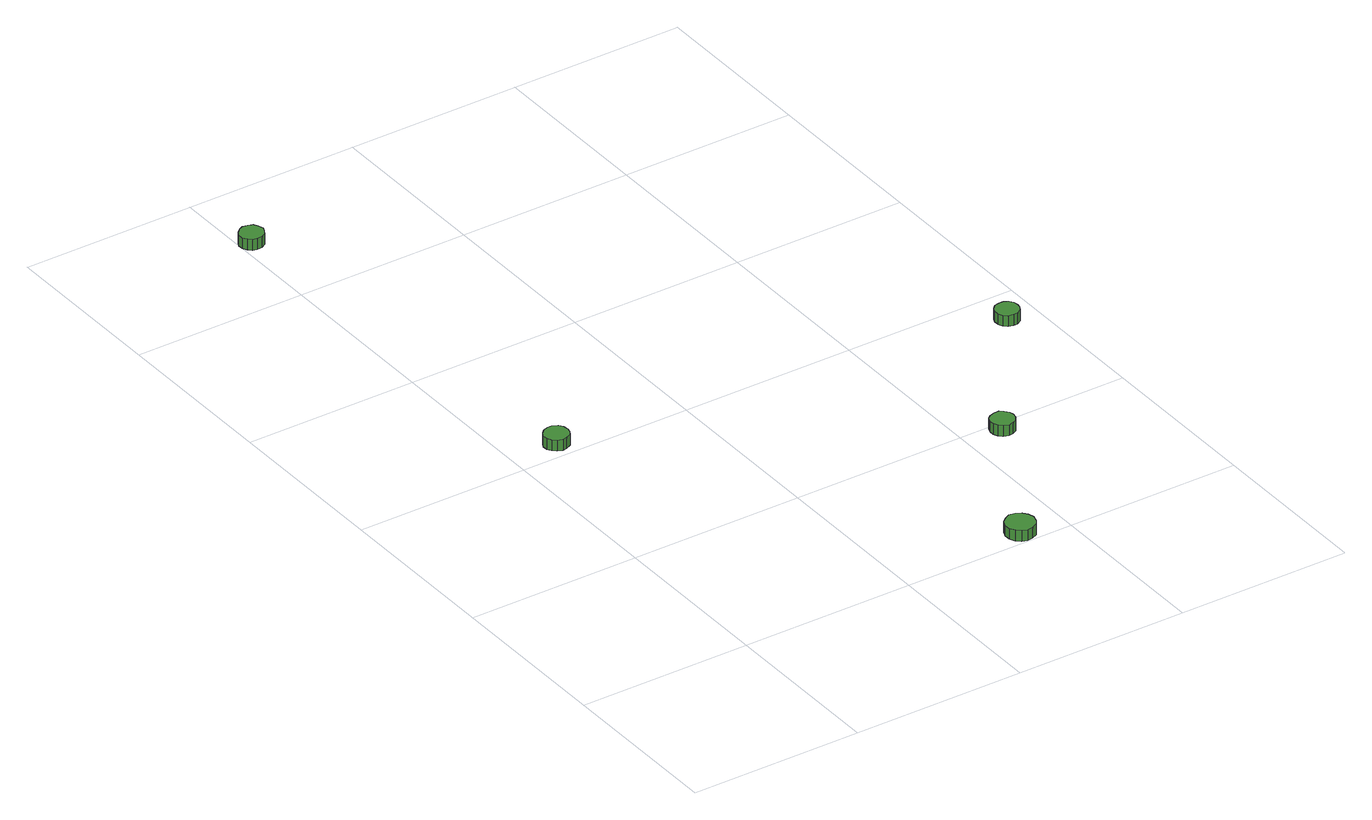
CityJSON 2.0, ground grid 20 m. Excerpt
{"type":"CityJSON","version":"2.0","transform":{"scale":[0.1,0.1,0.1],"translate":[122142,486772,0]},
"CityObjects":{
"tree1":{"type":"SolitaryVegetationObject","attributes":{"function":"something"},"geometry":[{"type":"MultiSurface","lod":"1","boundaries":[[[0,1,2,3,4,5,6,7,8,9,10,11,12,13,14]],[[15,16,17,18,19,20,21,22,23,24,25,26,27,28,29]],[[0,29,28,1]],[[1,28,27,2]],[[2,27,26,3]],[[3,26,25,4]],[[4,25,24,5]],[[5,24,23,6]],[[6,23,22,7]],[[7,22,21,8]],[[8,21,20,9]],[[9,20,19,10]],[[10,19,18,11]],[[11,18,17,12]],[[12,17,16,13]],[[13,16,15,14]],[[14,15,29,0]]]}]},
"tree2":{"type":"SolitaryVegetationObject","attributes":{"function":"something"},"geometry":[{"type":"MultiSurface","lod":"1","boundaries":[[[30,31,32,33,34,35,36,37,38,39,40,41,42,43,44]],[[45,46,47,48,49,50,51,52,53,54,55,56,57,58,59]],[[30,59,58,31]],[[31,58,57,32]],[[32,57,56,33]],[[33,56,55,34]],[[34,55,54,35]],[[35,54,53,36]],[[36,53,52,37]],[[37,52,51,38]],[[38,51,50,39]],[[39,50,49,40]],[[40,49,48,41]],[[41,48,47,42]],[[42,47,46,43]],[[43,46,45,44]],[[44,45,59,30]]]}]},
"tree3":{"type":"SolitaryVegetationObject","attributes":{"function":"something"},"geometry":[{"type":"MultiSurface","lod":"1","boundaries":[[[60,61,62,63,64,65,66,67,68,69,70,71,72,73,74]],[[75,76,77,78,79,80,81,82,83,84,85,86,87,88,89]],[[60,89,88,61]],[[61,88,87,62]],[[62,87,86,63]],[[63,86,85,64]],[[64,85,84,65]],[[65,84,83,66]],[[66,83,82,67]],[[67,82,81,68]],[[68,81,80,69]],[[69,80,79,70]],[[70,79,78,71]],[[71,78,77,72]],[[72,77,76,73]],[[73,76,75,74]],[[74,75,89,60]]]}]},
"tree4":{"type":"SolitaryVegetationObject","attributes":{"function":"something"},"geometry":[{"type":"MultiSurface","lod":"1","boundaries":[[[90,91,92,93,94,95,96,97,98,99,100,101,102,103,104]],[[105,106,107,108,109,110,111,112,113,114,115,116,117,118,119]],[[90,119,118,91]],[[91,118,117,92]],[[92,117,116,93]],[[93,116,115,94]],[[94,115,114,95]],[[95,114,113,96]],[[96,113,112,97]],[[97,112,111,98]],[[98,111,110,99]],[[99,110,109,100]],[[100,109,108,101]],[[101,108,107,102]],[[102,107,106,103]],[[103,106,105,104]],[[104,105,119,90]]]}]},
"tree5":{"type":"SolitaryVegetationObject","attributes":{"function":"something"},"geometry":[{"type":"MultiSurface","lod":"1","boundaries":[[[120,121,122,123,124,125,126,127,128,129,130,131,132,133,134]],[[135,136,137,138,139,140,141,142,143,144,145,146,147,148,149]],[[120,149,148,121]],[[121,148,147,122]],[[122,147,146,123]],[[123,146,145,124]],[[124,145,144,125]],[[125,144,143,126]],[[126,143,142,127]],[[127,142,141,128]],[[128,141,140,129]],[[129,140,139,130]],[[130,139,138,131]],[[131,138,137,132]],[[132,137,136,133]],[[133,136,135,134]],[[134,135,149,120]]]}]}
},
"vertices":[
[66,417,27],[65,423,27],[62,428,27],[56,431,27],[51,431,27],[45,429,27],[41,425,27],[38,420,27],[38,414,27],[41,409,27],[45,405,27],[51,403,27],[56,404,27],[62,407,27],[65,412,27],[65,412,14],[62,407,14],[56,404,14],[51,403,14],[45,405,14],[41,409,14],[38,414,14],[38,420,14],[41,425,14],[45,429,14],[51,431,14],[56,431,14],[62,428,14],[65,423,14],[66,417,14],
[28,909,23],[26,915,23],[23,920,23],[18,922,23],[12,923,23],[7,921,23],[3,917,23],[0,912,23],[0,906,23],[3,901,23],[7,897,23],[12,896,23],[18,896,23],[23,899,23],[26,904,23],[26,904,10],[23,899,10],[18,896,10],[12,896,10],[7,897,10],[3,901,10],[0,906,10],[0,912,10],[3,917,10],[7,921,10],[12,923,10],[18,922,10],[23,920,10],[26,915,10],[28,909,10],
[366,17,24],[364,24,24],[360,29,24],[354,33,24],[347,34,24],[341,31,24],[336,27,24],[333,20,24],[333,13,24],[336,7,24],[341,2,24],[347,0,24],[354,1,24],[360,4,24],[364,10,24],[364,10,11],[360,4,11],[354,1,11],[347,0,11],[341,2,11],[336,7,11],[333,13,11],[333,20,11],[336,27,11],[341,31,11],[347,34,11],[354,33,11],[360,29,11],[364,24,11],[366,17,11],
[458,188,24],[457,193,24],[453,198,24],[449,201,24],[443,201,24],[437,199,24],[433,196,24],[431,190,24],[431,185,24],[433,180,24],[437,176,24],[443,174,24],[449,175,24],[453,177,24],[457,182,24],[457,182,11],[453,177,11],[449,175,11],[443,174,11],[437,176,11],[433,180,11],[431,185,11],[431,190,11],[433,196,11],[437,199,11],[443,201,11],[449,201,11],[453,198,11],[457,193,11],[458,188,11],
[579,357,23],[578,363,23],[575,367,23],[570,370,23],[565,370,23],[559,369,23],[555,365,23],[553,360,23],[553,354,23],[555,349,23],[559,345,23],[565,344,23],[570,344,23],[575,347,23],[578,352,23],[578,352,10],[575,347,10],[570,344,10],[565,344,10],[559,345,10],[555,349,10],[553,354,10],[553,360,10],[555,365,10],[559,369,10],[565,370,10],[570,370,10],[575,367,10],[578,363,10],[579,357,10]
]}
